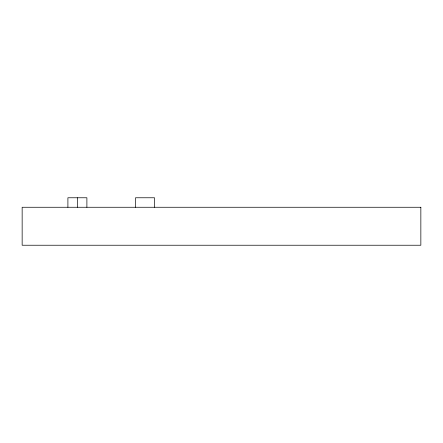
<?xml version="1.0" encoding="UTF-8"?>
<svg xmlns="http://www.w3.org/2000/svg" width="443" height="443" viewBox="0 0 443 443"><rect width="100%" height="100%" fill="white"/><g stroke="black" fill="none" stroke-linecap="round" stroke-linejoin="round"><path stroke-width="0.66" d="M154.513 207.263L154.513 197.766L135.525 197.766L135.525 207.263M86.894 207.263L86.894 197.766L67.906 197.766L67.906 207.263M77.398 197.766L77.398 207.263M420.85 207.263L22.15 207.263L22.15 245.234L420.85 245.234L420.85 207.263"/></g></svg>
